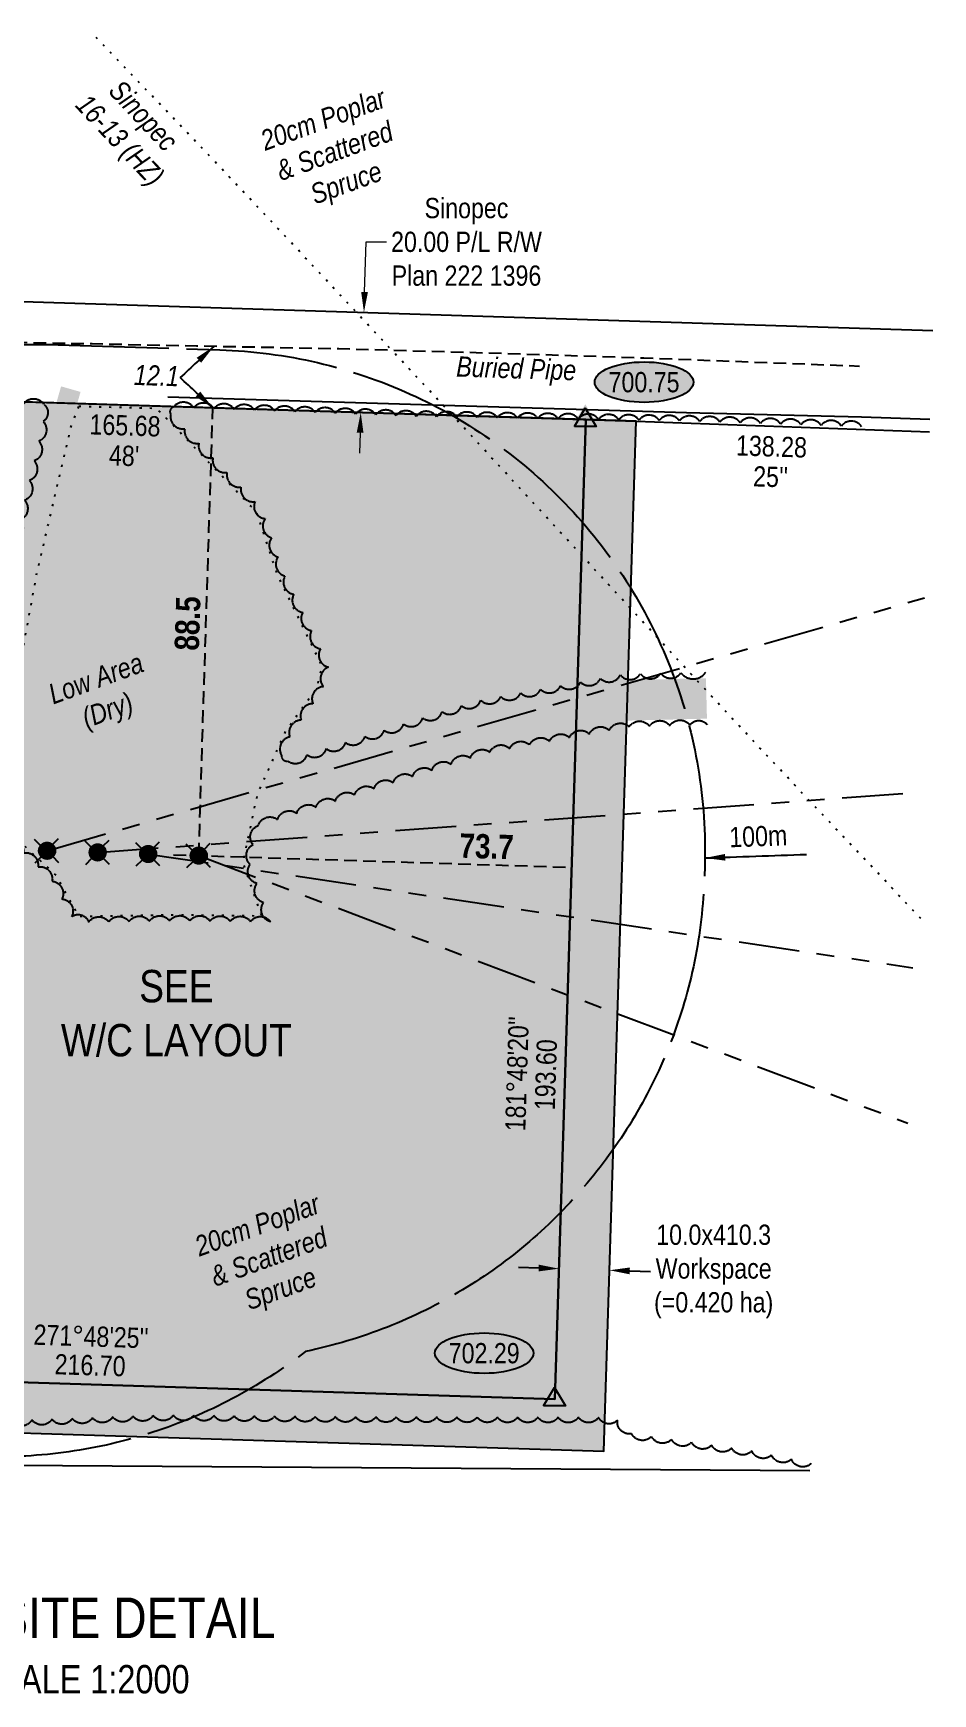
# Model space of a CAD drawing. Extents: x 353684 to 362846, y 6089656 to 6096169.
# Drawn here: x 360553 to 360997, y 6095342 to 6096162 of the extents above; entities that cross this region are included whole.
import ezdxf
from ezdxf.enums import TextEntityAlignment as Align

# ---------------------------------------------------------------- set-up
doc = ezdxf.new("R2010")
doc.units = 0
doc.header["$LTSCALE"] = 5
doc.header["$PDMODE"] = 34
doc.header["$PDSIZE"] = 0.03
for name, pattern in [('0', [1, 1, 0]), ('foc-BUFFER', [16.75, 15, -1.75]), ('foc-DOT', [1, 0.2, -0.8]), ('foc-DRILLPATH', [14.75, 6, -1.75, 1.75, -1.75, 1.75, -1.75]), ('foc-TIELINE', [1.875, 1.25, -0.625]), ('foc-TOPO', [1, 0.2, -0.8]), ('UG_PIPE', [1.875, 1.25, -0.625])]:
    doc.linetypes.add(name, pattern=pattern)
doc.layers.get('Defpoints').update_dxf_attribs({"color": 9})
for name, color, linetype in [('ABADATA-DRILL', 8, 'foc-DOT'), ('AS-FENCE', 48, 'foc-FENCE'), ('AS-PIPE-UG', 44, 'UG_PIPE'), ('AS-PIPE-UG-T', 44, 'Continuous'), ('AS-ROADS', 254, 'Continuous'), ('AUX-BUFFER', 7, 'foc-BUFFER'), ('DETAIL-T', 7, 'Continuous'), ('DRILL-T', 8, 'Continuous'), ('F-RW', 190, 'Continuous'), ('L-BD', 7, 'Continuous'), ('L-MON', 1, 'Continuous'), ('P-ELEVATION', 7, 'Continuous'), ('P-PDRILLPATH', 12, 'foc-DRILLPATH'), ('P-PROPOSED', 10, 'Continuous'), ('P-PROPOSED-H', 21, 'Continuous'), ('P-TEMP-BLUE', 146, 'Continuous'), ('P-TEMP-BLUE-T', 146, 'Continuous'), ('T-BUSH', 110, '0'), ('T-BUSH-T', 110, 'Continuous'), ('T-LOW-AREA', 48, 'foc-TOPO'), ('T-TIE', 201, 'foc-TIELINE')]:
    doc.layers.add(name, color=color, linetype=linetype)
for name, color, linetype, lineweight in [('F-RW-T', 190, 'Continuous', 9), ('T-TEXT', 48, 'Continuous', 18), ('T-TIE-T', 201, 'Continuous', 18)]:
    doc.layers.add(name, color=color, linetype=linetype, lineweight=lineweight)
doc.layers.add('P-TEMP-BLUE-H', color=7, linetype='Continuous', true_color=0x99e6ff)
doc.styles.add('80', font='ARIALN.TTF', dxfattribs={"height": 10})
doc.styles.add('80CG', font='ARIALN.TTF', dxfattribs={"height": 10})
doc.styles.add('80L', font='ARIALN.TTF', dxfattribs={"height": 10})
doc.styles.add('80LS', font='ARIALNI.TTF', dxfattribs={"height": 10})
doc.styles.add('BOLD', font='ARIALNB.TTF')
doc.styles.add('foc-LtypeFont', font='ARIALN.TTF', dxfattribs={"height": 7.35})
doc.linetypes.add('foc-FENCE', pattern='A,10,-1,["X",foc-LtypeFont,S=0.2,R=0,X=-0.625,Y=-0.75],-1.24', length=12.24)
doc.dimstyles.new('CG2011', dxfattribs={"dimscale": 5, "dimtxt": 9, "dimasz": 2, "dimexe": 0.2, "dimexo": 0.0625, "dimgap": 0.5, "dimtad": 0, "dimtih": 1, "dimtoh": 1, "dimzin": 0, "dimdsep": 46, "dimtxsty": '80CG', "dimcen": 0.1, "dimse1": 1, "dimse2": 1, "dimclrd": 256, "dimclrt": 256, "dimaunit": 1, "dimadec": 4, "dimazin": 0, "dimtfac": 0.06, "dimtofl": 0, "dimtmove": 0, "dimatfit": 1, "dimfxl": 0.2, "dimtolj": 1, "dimtzin": 0, "dimlwd": -1, "dimarcsym": 0})
doc.dimstyles.new('Compass 5 000', dxfattribs={"dimscale": 5, "dimtxt": 9, "dimasz": 2, "dimexe": 0.2, "dimexo": 0.0625, "dimgap": 0.5, "dimtad": 0, "dimtih": 1, "dimtoh": 1, "dimzin": 0, "dimdsep": 46, "dimtxsty": '80CG', "dimcen": 0.1, "dimse1": 1, "dimse2": 1, "dimclrd": 256, "dimclrt": 256, "dimaunit": 1, "dimadec": 4, "dimazin": 0, "dimtfac": 0.06, "dimtofl": 0, "dimtmove": 0, "dimatfit": 1, "dimfxl": 0.2, "dimtolj": 1, "dimtzin": 0, "dimlwd": -1, "dimarcsym": 0})

# ---------------------------------------------------------------- blocks, each defined once
blk = doc.blocks.new('TRIA')
blk.add_hatch(color=255).paths.add_polyline_path([(-0.04, 1.52), (-1.47, -0.87), (1.39, -0.87)])
blk = doc.blocks.new('TRIAA')
blk.add_blockref('TRIA', (0, 0))
blk = doc.blocks.new('TRIB')
at = {"color": 1}
blk.add_lwpolyline([(-1.12, -0.67), (-0.04, 1.13), (1.04, -0.67)], close=True, dxfattribs=at)
blk = doc.blocks.new('TRIBB')
blk.add_blockref('TRIB', (0, 0))
blk = doc.blocks.new('TRICC')
for name in ['TRIAA', 'TRIBB']:
    blk.add_blockref(name, (0, 0))
blk = doc.blocks.new('plspike')
blk.add_blockref('TRICC', (0, 0))
blk = doc.blocks.new('WC')
at = {"layer": 'L-MON'}
h = blk.add_hatch(color=255, dxfattribs=at)
h.dxf.hatch_style = 1
edge = h.paths.add_edge_path()
edge.add_arc((0, 0), 0.9, 0, 360)
at = {"layer": 'L-MON', "color": 240, "flags": 128}
for points in [[(-0.62, 0.5), (-1.23, 1.12)], [(0.52, 0.61), (1.13, 1.21)], [(-1.18, -1.18), (-0.56, -0.57)], [(1.16, -1.18), (0.56, -0.57)]]:
    blk.add_lwpolyline(points, dxfattribs=at)
at = {"layer": 'L-MON', "color": 240}
for radius in [0.8, 0.373]:
    blk.add_circle((0, 0), radius, dxfattribs=at)
blk = doc.blocks.new('*D62')
at = {"layer": 'Defpoints', "color": 0, "transparency": 16777216}
for p in [(360716.09, 6096023.98), (360729.62, 6096023.55), (360728.04, 6095974.08)]:
    blk.add_point(p, dxfattribs=at)
at = {"layer": 'F-RW-T', "transparency": 16777216}
for p, q in [((360716.41, 6096033.98), (360717.2, 6096058.72)), ((360717.2, 6096058.72), (360727.2, 6096058.72)), ((360714.19, 6095964.52), (360713.87, 6095954.52))]:
    blk.add_line(p, q, dxfattribs=at)
for points in [[(360714.74, 6096034.03), (360718.07, 6096033.93), (360716.09, 6096023.98)], [(360712.52, 6095964.57), (360715.86, 6095964.47), (360714.51, 6095974.51)]]:
    blk.add_solid(points, dxfattribs=at)
at = {"layer": 'F-RW-T', "transparency": 16777216, "insert": (360766.74, 6096058.72), "char_height": 10, "attachment_point": 5, "style": '80CG'}
blk.add_mtext('\\A1;Sinopec\\P20.00 P/L R/W\\PPlan 222 1396', dxfattribs=at)
blk = doc.blocks.new('*U45')
at = {"layer": 'DETAIL-T', "color": 3, "insert": (0, 0), "char_height": 20, "width": 217.1081, "attachment_point": 5, "style": '80CG'}
blk.add_mtext('PAD SITE DETAIL\\P{\\H0.7x;SCALE 1:2000}', dxfattribs=at)
blk = doc.blocks.new('*D74')
at = {"layer": 'Defpoints', "color": 0, "transparency": 16777216}
for p in [(360813.47, 6095585.77), (360838.46, 6095584.98), (360837.38, 6095551)]:
    blk.add_point(p, dxfattribs=at)
at = {"layer": 'P-TEMP-BLUE-T', "transparency": 16777216}
for p, q in [((360802.41, 6095552.1), (360792.41, 6095552.41)), ((360847.38, 6095550.68), (360857.55, 6095550.36))]:
    blk.add_line(p, q, dxfattribs=at)
for points in [[(360802.46, 6095553.76), (360802.36, 6095550.43), (360812.4, 6095551.78)], [(360847.43, 6095552.35), (360847.33, 6095549.01), (360837.38, 6095551)]]:
    blk.add_solid(points, dxfattribs=at)
at = {"layer": 'P-TEMP-BLUE-T', "transparency": 16777216, "insert": (360888.82, 6095550.36), "char_height": 10, "attachment_point": 5, "style": '80CG'}
blk.add_mtext('\\A1;10.0x410.3\\PWorkspace\\P(=0.420 ha)', dxfattribs=at)
blk = doc.blocks.new('we')
at = {"layer": 'P-ELEVATION'}
h = blk.add_hatch(color=111, dxfattribs=at)
h.dxf.hatch_style = 1
edge = h.paths.add_edge_path()
edge.add_ellipse((0, 0), major_axis=(-24.38, 0), ratio=0.410256, start_angle=0, end_angle=360)
at = {"layer": 'P-ELEVATION', "color": 7, "flags": 128}
blk.add_lwpolyline([(0, 0, 12.5, 0, 0), (-12.42, -6.43, 0, 0, 0)], format="xyseb", dxfattribs=at)
at = {"layer": 'P-ELEVATION', "color": 7}
blk.add_ellipse((0, 0), major_axis=(-24.38, 0), ratio=0.410256, dxfattribs=at)
at = {"layer": 'P-ELEVATION', "style": '80'}
blk.add_attdef('ELEVATION', text='', height=10, dxfattribs=at).set_placement((0, 0), align=Align.MIDDLE_CENTER)

msp = doc.modelspace()

# ---------------------------------------------------------------- hatches: boundary and pattern name
at = {"layer": 'P-PROPOSED-H'}
h = msp.add_hatch(color=256, dxfattribs=at)
h.dxf.hatch_style = 1
h.paths.add_polyline_path([(360269.033, 6095504.448), (360810.373, 6095487.369), (360825.615, 6095971.004), (360284.275, 6095988.082)])
at = {"layer": 'P-TEMP-BLUE-H'}
h = msp.add_hatch(color=256, dxfattribs=at)
h.dxf.hatch_style = 1
h.paths.add_polyline_path([(360269.033, 6095504.448), (360268.246, 6095479.467), (360834.567, 6095461.6), (360850.596, 6095970.215), (360825.615, 6095971.004), (360810.373, 6095487.369)])

# ---------------------------------------------------------------- linework, layer by layer
at = {"layer": 'ABADATA-DRILL', "flags": 128}
msp.add_lwpolyline([(360991.17, 6095724.66), (360968.068, 6095749.049), (360934.759, 6095784.241), (360901.58, 6095819.579), (360868.727, 6095854.981), (360836.126, 6095890.4), (360803.306, 6095926.052), (360770.532, 6095961.552), (360737.605, 6095996.956), (360704.648, 6096032.212), (360671.546, 6096067.622), (360638.624, 6096102.426), (360605.352, 6096137.191), (360581.866, 6096161.798)], dxfattribs=at)
at = {"layer": 'AS-FENCE', "flags": 128}
for points in [[(360995.659, 6095971.112), (360961.783, 6095972.168), (360875.466, 6095974.413), (360619.248, 6095982.051)], [(360517.758, 6095454.901), (360936.273, 6095452.103)]]:
    msp.add_lwpolyline(points, dxfattribs=at)
at = {"layer": 'AS-PIPE-UG', "flags": 128}
msp.add_lwpolyline([(360397.163, 6096144.236), (360393.356, 6096072.583), (360392.011, 6096039.628), (360392.103, 6096021.628), (360393.956, 6096013.083), (360399.068, 6096011.541), (360412.996, 6096010.551), (360451.361, 6096010.533), (360581.813, 6096008.508), (360633.473, 6096007.428), (360703.613, 6096006.103), (360784.876, 6096003.768), (360854.381, 6096001.496), (360960.806, 6095997.468)], dxfattribs=at)
at = {"layer": 'AS-ROADS', "const_width": 9.997, "flags": 128}
msp.add_lwpolyline([(360571.313, 6095986.053), (360563.021, 6095956.858), (360557.256, 6095933.296), (360548.378, 6095896.396), (360539.518, 6095849.363), (360533.718, 6095815.858), (360529.881, 6095789.521), (360529.726, 6095763.613), (360533.101, 6095705.771), (360533.131, 6095618.898), (360527.773, 6095511.043), (360515.648, 6095469.488)], dxfattribs=at)
at = {"layer": 'AS-ROADS', "flags": 128}
msp.add_lwpolyline([(360306.091, 6095772.991, 22.494, 22.494, 0), (360385.718, 6095780.476, 22.494, 22.494, 0), (360444.856, 6095790.438, 22.494, 22.494, 0), (360516.728, 6095801.988, 22.494, 22.494, 0), (360712.358, 6095799.613, 19.995, 19.995, 0), (360774.176, 6095819.286, 19.995, 19.995, 0), (360845.976, 6095832.376, 19.995, 19.995, 0), (360885.256, 6095833.341, 0, 0, 0)], format="xyseb", dxfattribs=at)
at = {"layer": 'AUX-BUFFER', "color": 251, "linetype": 'foc-BUFFER', "flags": 128}
msp.add_lwpolyline([(360268.344, 6095838.114, -0.1738327), (360390.424, 6095943.495, -0.1952082), (360565.002, 6096008.001), (360644.903, 6096005.473, -0.4142136), (360884.39, 6095750.336), (360884.232, 6095745.34, -0.3466127), (360687.181, 6095510.887, -0.1748289), (360527.489, 6095459.02), (360472.531, 6095460.786, -0.4142136), (360233.167, 6095716.039), (360233.327, 6095721.035, -0.0761155), (360247.035, 6095794.671)], format="xyb", dxfattribs=at)
at = {"layer": 'F-RW', "flags": 128}
for points in [[(360366.841, 6096155.518), (360361.42, 6095985.648), (360850.596, 6095970.215), (360995.468, 6095965.05)], [(360416.803, 6096153.941), (360412.965, 6096033.666), (360997.042, 6096015.012)]]:
    msp.add_lwpolyline(points, dxfattribs=at)
at = {"layer": 'P-PDRILLPATH', "flags": 128}
for points in [[(360559.596, 6095758.118), (360992.883, 6095883.034)], [(360584.576, 6095757.306), (360989.854, 6095786.92)], [(360609.544, 6095756.508), (360987.126, 6095700.375)], [(360634.501, 6095755.748), (360984.707, 6095623.592)]]:
    msp.add_lwpolyline(points, dxfattribs=at)
at = {"layer": 'P-PROPOSED', "flags": 128}
msp.add_lwpolyline([(360269.033, 6095504.448), (360810.373, 6095487.369), (360825.615, 6095971.004), (360284.275, 6095988.082)], close=True, dxfattribs=at)
at = {"layer": 'P-TEMP-BLUE'}
msp.add_lwpolyline([(360269.033, 6095504.448), (360268.246, 6095479.467), (360834.567, 6095461.6), (360850.596, 6095970.215), (360825.615, 6095971.004), (360810.373, 6095487.369)], close=True, dxfattribs=at)
at = {"layer": 'T-BUSH', "flags": 128}
msp.add_lwpolyline([(360525.954, 6095817.901, -0.5205671), (360516.081, 6095816.314, -0.5205671), (360506.207, 6095814.727, -0.5205671), (360496.334, 6095813.141, -0.5205671), (360486.461, 6095811.554, -0.5205671), (360476.587, 6095809.967, -0.5205671), (360466.714, 6095808.381, -0.5205671), (360456.841, 6095806.794, -0.5205671), (360446.967, 6095805.207, -0.5205671), (360437.101, 6095803.58, -0.5205671), (360427.24, 6095801.918, -0.5205671), (360417.379, 6095800.257, -0.5205671), (360407.518, 6095798.596, -0.5205671), (360397.657, 6095796.935, -0.5205671), (360387.796, 6095795.274, -0.5205671), (360377.882, 6095793.999, -0.5205671), (360367.934, 6095792.983, -0.5205671), (360357.986, 6095791.967, -0.5205671), (360348.038, 6095790.95, -0.5205671), (360338.089, 6095789.934, -0.5205671), (360328.141, 6095788.918, -0.5205671), (360318.193, 6095787.901, -0.5205671), (360308.245, 6095786.885, -0.5205671), (360298.373, 6095787.553, -0.5205671), (360292.258, 6095792.421, -0.5205671), (360292.567, 6095802.416, -0.5205671), (360292.876, 6095812.411, -0.5205671), (360293.184, 6095822.406, -0.5205671), (360293.493, 6095832.402, -0.5205671), (360293.802, 6095842.397, -0.5205671), (360294.11, 6095852.392, -0.5205671), (360294.419, 6095862.387, -0.5205671), (360294.728, 6095872.383, -0.5205671), (360295.036, 6095882.378, -0.5205671), (360295.345, 6095892.373, -0.5205671), (360295.654, 6095902.368, -0.5205671), (360295.962, 6095912.363, -0.5205671), (360296.271, 6095922.359, -0.5205671), (360296.58, 6095932.354, -0.5205671), (360296.888, 6095942.349, -0.5205671), (360297.197, 6095952.344, -0.5205671), (360297.506, 6095962.34, -0.5205671), (360297.814, 6095972.335, -0.5205671), (360298.123, 6095982.33, -0.5205671), (360308.023, 6095982.424, -0.5205671), (360318.023, 6095982.414, -0.5205671), (360328.023, 6095982.405, -0.5205671), (360338.023, 6095982.395, -0.5205671), (360348.023, 6095982.386, -0.5205671), (360358.023, 6095982.376, -0.5205671), (360368.023, 6095982.366, -0.5205671), (360378.023, 6095982.357, -0.5205671), (360388.023, 6095982.347, -0.5205671), (360398.023, 6095982.338, -0.5205671), (360408.023, 6095982.328, -0.5205671), (360418.023, 6095982.319, -0.5205671), (360428.02, 6095982.124, -0.5205671), (360438.017, 6095981.853, -0.5205671), (360448.013, 6095981.582, -0.5205671), (360458.009, 6095981.311, -0.5205671), (360468.006, 6095981.039, -0.5205671), (360478.002, 6095980.768, -0.5205671), (360487.998, 6095980.497, -0.5205671), (360497.995, 6095980.225, -0.5205671), (360507.991, 6095979.954, -0.5205671), (360517.987, 6095979.683, -0.5205671), (360527.983, 6095979.411, -0.5205671), (360537.98, 6095979.14, -0.5205671), (360547.976, 6095978.869, -0.5205671), (360557.972, 6095978.597, -0.5205671), (360557.606, 6095970.117, -0.5205671), (360555.582, 6095960.324, -0.5205671), (360553.255, 6095950.599, -0.5205671), (360550.878, 6095940.886, -0.5205671), (360548.517, 6095931.168, -0.5205671), (360546.178, 6095921.446, -0.5205671), (360543.839, 6095911.723, -0.5205671), (360541.5, 6095902.001, -0.5205671), (360539.451, 6095892.216, -0.5205671), (360537.6, 6095882.388, -0.5205671), (360535.749, 6095872.561, -0.5205671), (360533.898, 6095862.734, -0.5205671), (360532.046, 6095852.907, -0.5205671), (360530.309, 6095843.059, -0.5205671), (360528.603, 6095833.206, -0.5205671), (360526.898, 6095823.352, -0.5205671)], format="xyb", close=True, dxfattribs=at)
for points in [[(360961.896, 6095967.505, 0.5205671), (360951.902, 6095967.827, 0.5205671), (360941.907, 6095968.15, 0.5205671), (360931.912, 6095968.472, 0.5205671), (360921.917, 6095968.794, 0.5205671), (360911.922, 6095969.117, 0.5205671), (360901.928, 6095969.439, 0.5205671), (360891.933, 6095969.762, 0.5205671), (360881.938, 6095970.084, 0.5205671), (360871.942, 6095970.364, 0.5205671), (360861.944, 6095970.535, 0.5205671), (360851.945, 6095970.706, 0.5205671), (360841.946, 6095970.877, 0.5205671), (360831.948, 6095971.048, 0.5205671), (360821.949, 6095971.219, 0.5205671), (360811.951, 6095971.39, 0.5205671), (360801.952, 6095971.561, 0.5205671), (360791.954, 6095971.732, 0.5205671), (360781.955, 6095971.903, 0.5205671), (360771.957, 6095972.074, 0.5205671), (360761.958, 6095972.245, 0.5205671), (360751.96, 6095972.416, 0.5205671), (360741.961, 6095972.587, 0.5205671), (360731.968, 6095972.969, 0.5205671), (360721.976, 6095973.352, 0.5205671), (360711.983, 6095973.735, 0.5205671), (360701.99, 6095974.118, 0.5205671), (360691.998, 6095974.5, 0.5205671), (360682.005, 6095974.883, 0.5205671), (360672.012, 6095975.266, 0.5205671), (360662.02, 6095975.649, 0.5205671), (360652.027, 6095976.032, 0.5205671), (360642.034, 6095976.414, 0.5205671), (360632.042, 6095976.797, 0.5205671), (360622.049, 6095977.18, 0.5205671), (360620.656, 6095973.712, 0.5205671), (360627.597, 6095966.514, 0.5205671), (360634.538, 6095959.315, 0.5205671), (360641.479, 6095952.116, 0.5205671), (360648.42, 6095944.917, 0.5205671), (360655.361, 6095937.719, 0.5205671), (360662.302, 6095930.52, 0.5205671), (360667.319, 6095922.154, 0.5205671), (360670.493, 6095912.671, 0.5205671), (360673.667, 6095903.188, 0.5205671), (360677.058, 6095893.795, 0.5205671), (360681.447, 6095884.809, 0.5205671), (360685.835, 6095875.823, 0.5205671), (360690.224, 6095866.838, 0.5205671), (360694.612, 6095857.852, 0.5205671), (360698.628, 6095848.83, 0.5205671), (360696.044, 6095839.17, 0.5205671), (360690.913, 6095830.72, 0.5205671), (360685.053, 6095822.617, 0.5205671), (360679.513, 6095814.329, 0.5205671), (360675.415, 6095805.207, 0.5205671), (360678.476, 6095802.47, 0.5205671), (360688.005, 6095805.503, 0.5205671), (360697.534, 6095808.535, 0.5205671), (360707.063, 6095811.568, 0.5205671), (360716.592, 6095814.6, 0.5205671), (360726.122, 6095817.633, 0.5205671), (360735.651, 6095820.665, 0.5205671), (360745.18, 6095823.698, 0.5205671), (360754.709, 6095826.73, 0.5205671), (360764.238, 6095829.763, 0.5205671), (360773.856, 6095832.439, 0.5205671), (360783.694, 6095834.233, 0.5205671), (360793.532, 6095836.026, 0.5205671), (360803.369, 6095837.82, 0.5205671), (360813.207, 6095839.613, 0.5205671), (360823.045, 6095841.407, 0.5205671), (360832.883, 6095843.2, 0.5205671), (360842.721, 6095844.994, 0.5205671), (360852.687, 6095845.542, 0.5205671), (360862.684, 6095845.788, 0.5205671), (360872.681, 6095846.033, 0.5205671), (360884.936, 6095846.334, 0.5205671)], [(360936.965, 6095455.53, -0.5205671), (360927.19, 6095457.644, -0.5205671), (360917.416, 6095459.757, -0.5205671), (360907.627, 6095461.788, -0.5205671), (360897.729, 6095463.211, -0.5205671), (360887.831, 6095464.635, -0.5205671), (360877.933, 6095466.058, -0.5205671), (360868.035, 6095467.482, -0.5205671), (360858.136, 6095468.906, -0.5205671), (360848.238, 6095470.329, -0.5205671), (360841.321, 6095476.942, -0.5205671), (360831.993, 6095478.351, -0.5205671), (360821.993, 6095478.373, -0.5205671), (360811.993, 6095478.396, -0.5205671), (360801.993, 6095478.418, -0.5205671), (360791.993, 6095478.441, -0.5205671), (360781.993, 6095478.463, -0.5205671), (360771.993, 6095478.486, -0.5205671), (360761.993, 6095478.508, -0.5205671), (360751.993, 6095478.531, -0.5205671), (360741.993, 6095478.553, -0.5205671), (360731.993, 6095478.576, -0.5205671), (360721.993, 6095478.598, -0.5205671), (360711.993, 6095478.62, -0.5205671), (360701.993, 6095478.681, -0.5205671), (360691.994, 6095478.774, -0.5205671), (360681.994, 6095478.868, -0.5205671), (360671.994, 6095478.961, -0.5205671), (360661.995, 6095479.054, -0.5205671), (360651.995, 6095479.147, -0.5205671), (360641.996, 6095479.24, -0.5205671), (360631.996, 6095479.333, -0.5205671), (360621.997, 6095479.426, -0.5205671), (360612, 6095479.337, -0.5205671), (360602.007, 6095478.95, -0.5205671), (360592.015, 6095478.562, -0.5205671), (360582.022, 6095478.174, -0.5205671), (360572.03, 6095477.787, -0.5205671), (360562.037, 6095477.399, -0.5205671), (360552.122, 6095477.076, -0.5205671), (360542.151, 6095476.31, -0.5205671), (360535.377, 6095482.566, -0.5205671), (360536.224, 6095492.402, -0.5205671), (360537.419, 6095502.33, -0.5205671), (360538.613, 6095512.258, -0.5205671), (360539.127, 6095522.235, -0.5205671), (360539.335, 6095532.233, -0.5205671), (360539.542, 6095542.23, -0.5205671), (360539.75, 6095552.228, -0.5205671), (360539.957, 6095562.226, -0.5205671), (360540.164, 6095572.224, -0.5205671), (360540.372, 6095582.222, -0.5205671), (360540.579, 6095592.22, -0.5205671), (360540.786, 6095602.217, -0.5205671), (360540.994, 6095612.215, -0.5205671), (360541.128, 6095622.214, -0.5205671), (360541.125, 6095632.214, -0.5205671), (360541.121, 6095642.214, -0.5205671), (360541.118, 6095652.214, -0.5205671), (360541.114, 6095662.214, -0.5205671), (360541.111, 6095672.214, -0.5205671), (360541.107, 6095682.214, -0.5205671), (360541.104, 6095692.214, -0.5205671), (360541.1, 6095702.214, -0.5205671), (360540.738, 6095712.203, -0.5205671), (360540.155, 6095722.186, -0.5205671), (360539.573, 6095732.169, -0.5205671), (360538.99, 6095742.152, -0.5205671), (360538.408, 6095752.135, -0.5205671), (360537.825, 6095762.119, -0.5205671), (360537.775, 6095772.115, -0.5205671), (360540.566, 6095763.903, -0.5205671), (360547.84, 6095757.04, -0.5205671), (360555.113, 6095750.177, -0.5205671), (360562.091, 6095743.085, -0.5205671), (360566.929, 6095734.334, -0.5205671), (360571.768, 6095725.582, -0.5205671), (360580.088, 6095722.842, -0.5205671), (360590.087, 6095723, -0.5205671), (360600.085, 6095723.157, -0.5205671), (360610.084, 6095723.315, -0.5205671), (360620.083, 6095723.473, -0.5205671), (360630.082, 6095723.496, -0.5205671), (360640.081, 6095723.361, -0.5205671), (360650.08, 6095723.227, -0.5205671), (360660.079, 6095723.093, -0.5205671), (360669.87, 6095723.108, -0.5205671), (360666.545, 6095732.54, -0.5205671), (360663.221, 6095741.971, -0.5205671), (360659.897, 6095751.402, -0.5205671), (360661.355, 6095761.147, -0.5205671), (360663.855, 6095770.538, -0.5205671), (360673.384, 6095773.571, -0.5205671), (360682.913, 6095776.603, -0.5205671), (360692.442, 6095779.636, -0.5205671), (360701.971, 6095782.668, -0.5205671), (360711.5, 6095785.701, -0.5205671), (360721.029, 6095788.733, -0.5205671), (360730.559, 6095791.766, -0.5205671), (360740.088, 6095794.798, -0.5205671), (360749.617, 6095797.831, -0.5205671), (360759.146, 6095800.863, -0.5205671), (360768.675, 6095803.896, -0.5205671), (360778.233, 6095806.814, -0.5205671), (360788.07, 6095808.607, -0.5205671), (360797.908, 6095810.401, -0.5205671), (360807.746, 6095812.194, -0.5205671), (360817.584, 6095813.988, -0.5205671), (360827.422, 6095815.781, -0.5205671), (360837.26, 6095817.575, -0.5205671), (360847.098, 6095819.369, -0.5205671), (360857.091, 6095819.647, -0.5205671), (360867.088, 6095819.893, -0.5205671), (360877.085, 6095820.139, -0.5205671), (360885.575, 6095820.347, -0.5205671)]]:
    msp.add_lwpolyline(points, format="xyb", dxfattribs=at)
at = {"layer": 'T-LOW-AREA', "flags": 128}
msp.add_lwpolyline([(360575.118, 6095977.458), (360571.483, 6095968.196), (360554.686, 6095896.356), (360535.158, 6095791.443), (360543.141, 6095765.598), (360563.903, 6095746.008), (360575.096, 6095725.763), (360625.436, 6095726.558), (360665.663, 6095726.018), (360656.413, 6095752.261), (360663.568, 6095786.156), (360677.646, 6095817.493), (360692.713, 6095838.328), (360695.578, 6095849.038), (360673.491, 6095894.263), (360663.068, 6095925.403), (360613.793, 6095976.508), (360575.118, 6095977.458)], dxfattribs=at)
at = {"layer": 'T-TIE'}
for p, q in [((360634.501, 6095755.748), (360641.475, 6095976.812)), ((360622.011, 6095756.143), (360818.648, 6095749.946))]:
    msp.add_line(p, q, dxfattribs=at)

# ---------------------------------------------------------------- block references
at = {"xscale": 0.99974061, "yscale": 0.99974061, "zscale": 0.99974061}
for p, values in [((360854.448, 6095989.504), {'ELEVATION': '700.75'}), ((360775.479, 6095510.051), {'ELEVATION': '702.29'})]:
    msp.add_blockref('we', p, dxfattribs=at).add_auto_attribs(values)
msp.add_blockref('*U45', (360576.948, 6095365.64))
at = {"layer": 'L-MON', "xscale": 4.999999999999992, "yscale": 4.999999999999992, "zscale": 4.999999999999992}
for name, p in [('plspike', (360825.613, 6095970.998)), ('WC', (360559.596, 6095758.118)), ('WC', (360584.576, 6095757.306)), ('WC', (360609.544, 6095756.508)), ('WC', (360634.501, 6095755.748)), ('plspike', (360810.361, 6095487.378))]:
    msp.add_blockref(name, p, dxfattribs=at)

# ---------------------------------------------------------------- texts
at = {"layer": 'AS-PIPE-UG-T', "insert": (360761.587, 6096002.292), "char_height": 9.99399, "attachment_point": 1, "rotation": 358.127354, "style": '80L'}
msp.add_mtext_dynamic_manual_height_columns('\\pi0.31655;{\\fArial Narrow|b0|i1|c0|p34;Buried Pipe}', width=59.03588, gutter_width=239.483, heights=[0], dxfattribs=at)
at = {"layer": 'AUX-BUFFER', "style": '80CG'}
msp.add_text('100m', height=9.9941, rotation=2.020997, dxfattribs=at).set_placement((360910.839, 6095765.302), align=Align.MIDDLE_CENTER)
at = {"layer": 'DETAIL-T', "color": 3, "insert": (360623.433, 6095677.821), "char_height": 15.9985, "width": 113.86316, "attachment_point": 5, "style": '80CG'}
msp.add_mtext('SEE\\PW/C LAYOUT', dxfattribs=at)
at = {"layer": 'DRILL-T', "insert": (360591.865, 6096144.755), "char_height": 10, "attachment_point": 1, "rotation": 313.321754, "style": '80L'}
msp.add_mtext_dynamic_manual_height_columns('\\pi7.035;{\\fArial Narrow|b0|i1|c0|p34;Sinopec\\P\\pi0.8822;16-13 (HZ)}', width=54.7794, gutter_width=50, heights=[0], dxfattribs=at)
at = {"layer": 'L-BD', "style": '80L'}
for s, height, rotation, p in [('165.68', 9.9974, 358.193, (360598.098, 6095968.179)), ("48'", 9.9974, 358.193, (360597.625, 6095953.19)), ('138.28', 9.9974, 358.193, (360917.381, 6095957.78)), ("25''", 9.9974, 358.193, (360916.908, 6095942.791)), ("181°48'20''", 9.99741, 88.1949, (360791.68, 6095647.993)), ('193.60', 9.9974, 88.1949, (360805.919, 6095647.545)), ("271°48'25''", 9.99741, 358.193, (360581.311, 6095518.351)), ('216.70', 9.9974, 358.193, (360580.862, 6095504.112))]:
    msp.add_text(s, height=height, rotation=rotation, dxfattribs=at).set_placement(p, align=Align.MIDDLE)
at = {"layer": 'L-BD', "color": 3, "char_height": 11.9969, "width": 27.54535, "attachment_point": 5, "style": 'BOLD', "bg_fill": 1, "box_fill_scale": 1.15, "bg_fill_color": 21, "bg_fill_transparency": 0}
for s, insert, rotation in [('88.5', (360629.04, 6095870.393), 88.19301), ('73.7', (360776.687, 6095760.197), 358.194906)]:
    msp.add_mtext(s, dxfattribs=dict(at, insert=insert, rotation=rotation))
at = {"layer": 'T-BUSH-T', "char_height": 9.99741, "width": 65.38999, "attachment_point": 2, "rotation": 20, "style": '80LS'}
for insert in [(360694.173, 6096124.065), (360661.712, 6095578.092)]:
    msp.add_mtext('20cm Poplar\\P& Scattered Spruce', dxfattribs=dict(at, insert=insert))
at = {"layer": 'T-TEXT', "insert": (360581.974, 6095847.981), "char_height": 10, "width": 76.39125, "attachment_point": 2, "rotation": 20, "style": '80LS'}
msp.add_mtext('Low Area\\P(Dry)', dxfattribs=at)
at = {"layer": 'T-TIE-T', "insert": (360613.807, 6095997.774), "char_height": 9.98942, "width": 12.8422, "attachment_point": 2, "rotation": 358.19301, "style": '80L'}
msp.add_mtext('{\\fArial Narrow|b0|i1|c0|p34;12.1}', dxfattribs=at)

# ---------------------------------------------------------------- dimensions: what is measured, and where the dimension line sits
at = {"layer": 'F-RW-T'}
dim = msp.add_linear_dim(base=(360716.089, 6096023.985), p1=(360728.042, 6095974.082), p2=(360729.622, 6096023.553), angle=88.170714, text='Sinopec\\P20.00 P/L R/W\\PPlan 222 1396', dimstyle='Compass 5 000', dxfattribs=at)
dim.commit()
dim.dimension.update_dxf_attribs({"geometry": '*D62', "text_midpoint": (360766.738, 6096058.718), "dimtype": 161})
at = {"layer": 'P-TEMP-BLUE-T'}
dim = msp.add_linear_dim(base=(360837.384, 6095550.996), p1=(360813.474, 6095585.77), p2=(360838.456, 6095584.983), angle=358.194906, text='10.0x410.3\\PWorkspace\\P(=0.420 ha)', dimstyle='Compass 5 000', dxfattribs=at)
dim.commit()
dim.dimension.update_dxf_attribs({"geometry": '*D74', "text_midpoint": (360888.816, 6095550.36), "dimtype": 161})

# ---------------------------------------------------------------- leaders
at = {"layer": 'AUX-BUFFER', "linetype": 'Continuous', "path_type": 1}
msp.add_leader([(360884.487, 6095754.551), (360934.643, 6095756.321)], dimstyle='CG2011', override={"dimasz": 2, "dimgap": 0.5, "dimtad": 0}, dxfattribs=at)
at = {"layer": 'T-TIE-T', "path_type": 1}
for points in [[(360641.909, 6096007.118), (360625.341, 6095991.746)], [(360641.475, 6095976.812), (360625.341, 6095991.746)]]:
    msp.add_leader(points, dimstyle='Compass 5 000', override={"dimgap": 0.5, "dimtad": 0}, dxfattribs=at)

doc.saveas('drawing.dxf')
